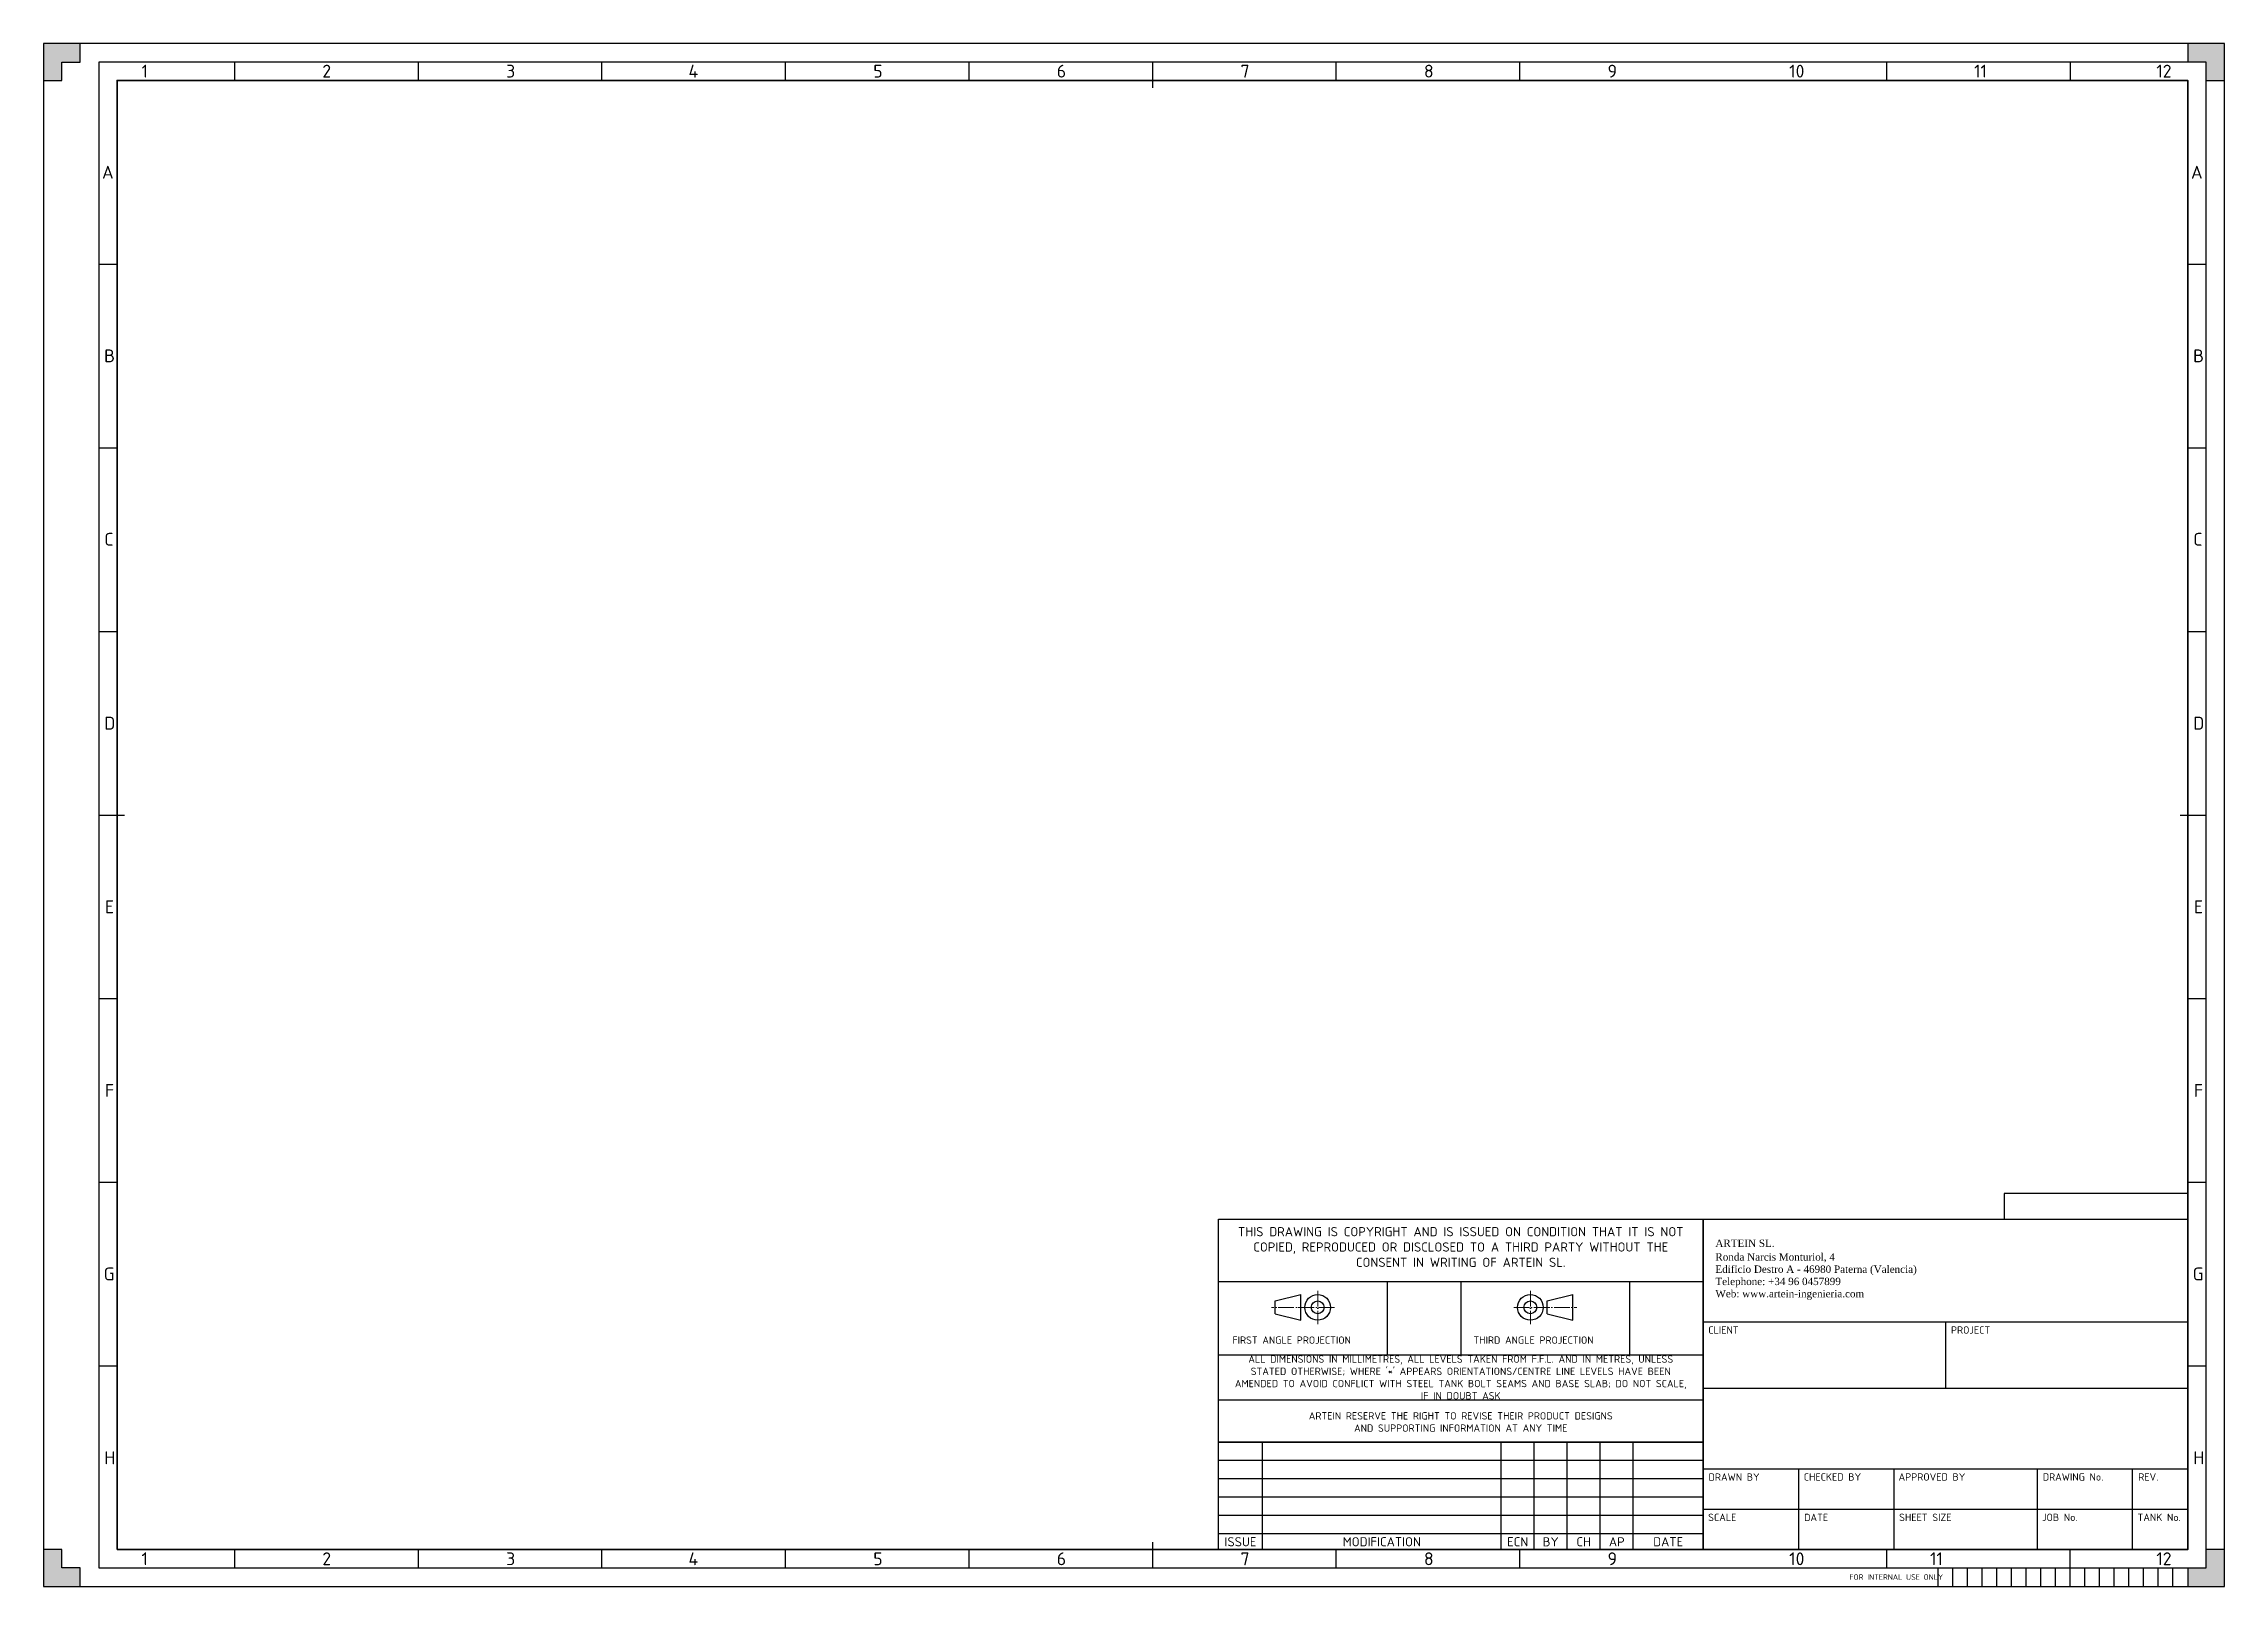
# Model space of a CAD drawing. Header units: millimetres. Extents: x 0 to 594, y 0 to 420.
import ezdxf

# ---------------------------------------------------------------- set-up
doc = ezdxf.new("R2010")
doc.units = ezdxf.units.MM
doc.linetypes.add('Long Dash Dotted', pattern=[11.59, 9.12, -1.14, 0.19, -1.14])
doc.layers.add('X TITLE_FRAME', color=7, linetype='Continuous')
doc.styles.get("Standard").update_dxf_attribs({"font": 'arial.ttf'})
doc.styles.add('TITLE', font='isocpeur.ttf')

# ---------------------------------------------------------------- blocks, each defined once
blk = doc.blocks.new('ARTEIN_TITLE_BLOCK')
for p, q in [((-264, 73), (-132, 73)), ((-218, 73), (-218, 53)), ((-198, 73), (-198, 53)), ((-152, 73), (-152, 53)), ((-132, 62), (0, 62)), ((-66, 62), (-66, 44)), ((-264, 53), (-132, 53)), ((-132, 44), (0, 44)), ((-264, 40.75), (-132, 40.75)), ((-264, 29.28), (-132, 29.28)), ((-264, 0), (-264, 29.28)), ((-132, 29.28), (-263.95, 29.28)), ((-132, 24.28), (-263.95, 24.28)), ((-252, 0), (-252, 29.28)), ((-187, 0), (-187, 29.28)), ((-178, 0), (-178, 29.28)), ((-169, 0), (-169, 29.28)), ((-160, 0), (-160, 29.28)), ((-151, 0), (-151, 29.28)), ((-132.02, 19.28), (-263.98, 19.28)), ((-132, 22), (0, 22)), ((-132, 0), (-132, 22)), ((-106, 22), (-106, 0)), ((-80, 22), (-80, 0)), ((-41, 22), (-41, 0)), ((-15, 0), (-15, 22)), ((-132.05, 14.28), (-264, 14.28)), ((-132.05, 9.28), (-264, 9.28)), ((-132, 11), (0, 11)), ((-132, 4.28), (-264, 4.28))]:
    blk.add_line(p, q)
blk.add_lwpolyline([(0, 90), (0, 97), (-50, 97), (-50, 90)])
for points in [[(-264, 0), (-264, 90), (-132, 90), (-132, 0)], [(-132, 0), (-132, 90), (0, 90), (0, 0)]]:
    blk.add_lwpolyline(points, close=True)
at = {"layer": 'X TITLE_FRAME', "linetype": 'Long Dash Dotted', "lineweight": 18, "ltscale": 0.473684}
for p, q in [((-232.42, 65.95), (-249.57, 65.95)), ((-236.97, 70.5), (-236.97, 61.4)), ((-183.58, 65.95), (-166.42, 65.95)), ((-179.03, 70.5), (-179.03, 61.4))]:
    blk.add_line(p, q, dxfattribs=at)
at = {"layer": 'X TITLE_FRAME'}
for p, q in [((-248.52, 67.7), (-241.52, 69.45)), ((-248.52, 64.2), (-248.52, 67.7)), ((-241.52, 62.45), (-241.52, 69.45)), ((-174.47, 67.7), (-167.47, 69.45)), ((-174.47, 64.2), (-174.47, 67.7)), ((-167.47, 62.45), (-167.47, 69.45)), ((-248.52, 64.2), (-241.52, 62.45)), ((-174.47, 64.2), (-167.47, 62.45))]:
    blk.add_line(p, q, dxfattribs=at)
for centre, radius in [((-236.97, 65.95), 3.5), ((-236.97, 65.95), 1.75), ((-179.03, 65.95), 3.5), ((-179.03, 65.95), 1.75)]:
    blk.add_circle(centre, radius, dxfattribs=at)
at = {"char_height": 2, "attachment_point": 1, "style": 'TITLE'}
for s, insert, width in [('{\\fDutch801 Rm BT|b0|i0|c0|p18;ARTEIN SL.}', (-128.64, 84.41), 110.9766), ('{\\fDutch801 Rm BT|b0|i0|c0|p18;Ronda Narcis Monturiol, 4  \\PEdificio Destro A - 46980 Paterna (Valencia)\\fVerdana|b0|i0|c0|p34;\\P\\fDutch801 Rm BT|b0|i0|c0|p18;Telephone: +34 96 0457899\\PWeb: www.artein-ingenieria.com}', (-128.64, 80.69), 90.4309)]:
    blk.add_mtext(s, dxfattribs=dict(at, insert=insert, width=width))
at = {"layer": 'X TITLE_FRAME', "color": 7, "insert": (-198, 82.39), "char_height": 2.5, "width": 123.3872, "attachment_point": 5, "style": 'TITLE'}
blk.add_mtext('THIS DRAWING IS COPYRIGHT AND IS ISSUED ON CONDITION THAT IT IS NOT COPIED, REPRODUCED OR DISCLOSED TO A THIRD PARTY WITHOUT THE CONSENT IN WRITING OF ARTEIN SL.', dxfattribs=at)
at = {"layer": 'X TITLE_FRAME', "color": 7, "char_height": 2, "attachment_point": 1}
for s, insert in [('\\fISOCPEUR|b0|i0;\\W1.;CLIENT', (-130.57, 60.79)), ('{\\fISOCPEUR|b0|i0|c0|p34;PROJECT}', (-64.47, 60.79)), ('{\\fISOCPEUR|b0|i0|c0|p34;FIRST ANGLE PROJECTION}', (-260.2, 58.04)), ('{\\fISOCPEUR|b0|i0|c0|p34;THIRD ANGLE PROJECTION}', (-194.54, 58.04)), ('\\fISOCPEUR|b0|i0;\\W1.;DRAWN BY', (-130.49, 20.75)), ('\\fISOCPEUR|b0|i0;\\W1.;CHECKED BY', (-104.57, 20.79)), ('\\fISOCPEUR|b0|i0;\\W1.;APPROVED BY', (-78.75, 20.79)), ('{\\fISOCPEUR|b0|i0|c0|p34;DRAWING No.}', (-39.47, 20.79)), ('{\\fISOCPEUR|b0|i0|c0|p34;REV.}', (-13.47, 20.79)), ('\\fISOCPEUR|b0|i0;\\W1.;SCALE', (-130.61, 9.79)), ('\\fISOCPEUR|b0|i0;\\W1.;DATE', (-104.47, 9.75)), ('\\fISOCPEUR|b0|i0;\\W1.;SHEET SIZE', (-78.59, 9.79)), ('\\fISOCPEUR|b0|i0;\\W1.;JOB No.', (-39.65, 9.79)), ('{\\fISOCPEUR|b0|i0|c0|p34;TANK No.}', (-13.65, 9.79))]:
    blk.add_mtext(s, dxfattribs=dict(at, insert=insert))
at = {"layer": 'X TITLE_FRAME', "char_height": 2, "attachment_point": 5, "style": 'TITLE'}
for s, insert, width in [("\\pxsm1;ALL DIMENSIONS IN MILLIMETRES, ALL LEVELS TAKEN FROM F.F.L. AND IN METRES, UNLESS STATED OTHERWISE; WHERE '{\\C1;*}' APPEARS ORIENTATIONS/CENTRE LINE LEVELS HAVE BEEN AMENDED TO AVOID CONFLICT WITH STEEL TANK BOLT SEAMS AND BASE SLAB; DO NOT SCALE, IF IN DOUBT ASK", (-198, 46.88), 125.92), ('\\pxsm1;ARTEIN RESERVE THE RIGHT TO REVISE THEIR PRODUCT DESIGNS AND SUPPORTING INFORMATION AT ANY TIME', (-198, 34.75), 84.214)]:
    blk.add_mtext(s, dxfattribs=dict(at, insert=insert, width=width))
at = {"layer": 'X TITLE_FRAME', "color": 7, "char_height": 2.5, "attachment_point": 5, "style": 'TITLE'}
for s, insert in [('\\fISOCPEUR|b0|i0;\\W1.;ISSUE', (-258, 2.14)), ('\\fISOCPEUR|b0|i0;\\W1.;MODIFICATION', (-219.5, 2.14)), ('\\fISOCPEUR|b0|i0;\\W1.;ECN', (-182.5, 2.14)), ('BY', (-173.5, 2.14)), ('\\fISOCPEUR|b0|i0;\\W1.;CH', (-164.5, 2.14)), ('\\fISOCPEUR|b0|i0;\\W1.;AP', (-155.5, 2.14)), ('\\fISOCPEUR|b0|i0;\\W1.;DATE', (-141.5, 2.14))]:
    blk.add_mtext(s, dxfattribs=dict(at, insert=insert))

msp = doc.modelspace()

# ---------------------------------------------------------------- hatches: boundary and pattern name
at = {"layer": 'X TITLE_FRAME'}
h = msp.add_hatch(color=256, dxfattribs=at)
h.dxf.hatch_style = 1
h.paths.add_polyline_path([(10, 415), (10, 420), (0, 420), (0, 410), (5, 410), (5, 415)])
h.paths.add_polyline_path([(5, 5), (5, 10), (0, 10), (0, 0), (10, 0), (10, 5)])
h.paths.add_polyline_path([(594, 10), (589, 10), (589, 5), (584, 5), (584, 0), (594, 0)])
h.paths.add_polyline_path([(589, 415), (589, 410), (594, 410), (594, 420), (584, 420), (584, 415)])

# ---------------------------------------------------------------- linework, layer by layer
for p, q in [((10, 415), (10, 420)), ((584, 420), (584, 415)), ((0, 410), (5, 410)), ((5, 415), (10, 415)), ((5, 410), (5, 415)), ((52, 415), (52, 410)), ((102, 415), (102, 410)), ((152, 415), (152, 410)), ((202, 415), (202, 410)), ((252, 415), (252, 410)), ((352, 415), (352, 410)), ((402, 415), (402, 410)), ((502, 415), (502, 410)), ((552, 415), (552, 410)), ((589, 410), (594, 410)), ((15, 360), (20, 360)), ((584, 360), (589, 360)), ((15, 310), (20, 310)), ((584, 310), (589, 310)), ((15, 260), (20, 260)), ((584, 260), (589, 260)), ((15, 160), (20, 160)), ((584, 160), (589, 160)), ((15, 110), (20, 110)), ((584, 110), (589, 110)), ((15, 60), (20, 60)), ((584, 60), (589, 60)), ((5, 10), (0, 10)), ((5, 5), (5, 10)), ((52, 10), (52, 5)), ((102, 10), (102, 5)), ((152, 10), (152, 5)), ((202, 10), (202, 5)), ((252, 10), (252, 5)), ((352, 10), (352, 5)), ((402, 10), (402, 5)), ((502, 10), (502, 5)), ((552, 0), (552, 10)), ((594, 10), (589, 10)), ((10, 5), (5, 5)), ((10, 0), (10, 5)), ((516, 0), (516, 5)), ((520, 0), (520, 5)), ((524, 0), (524, 5)), ((528, 0), (528, 5)), ((532, 0), (532, 5)), ((536, 0), (536, 5)), ((540, 0), (540, 5)), ((544, 0), (544, 5)), ((548, 0), (548, 5)), ((556, 0), (556, 5)), ((560, 0), (560, 5)), ((564, 0), (564, 5)), ((568, 0), (568, 5)), ((572, 0), (572, 5)), ((576, 0), (576, 5)), ((580, 0), (580, 5)), ((584, 5), (584, 0))]:
    msp.add_line(p, q, dxfattribs=at)
at = {"layer": 'X TITLE_FRAME', "lineweight": 25}
for p, q in [((302, 415), (302, 408)), ((15, 210), (22, 210)), ((582, 210), (589, 210)), ((302, 12), (302, 5))]:
    msp.add_line(p, q, dxfattribs=at)
at = {"layer": 'X TITLE_FRAME'}
for points in [[(594, 0), (594, 420), (0, 420), (0, 0)], [(589, 415), (15, 415), (15, 5), (589, 5)]]:
    msp.add_lwpolyline(points, close=True, dxfattribs=at)
at = {"layer": 'X TITLE_FRAME', "linetype": 'Continuous', "lineweight": 30}
msp.add_lwpolyline([(20, 10), (584, 10), (584, 410), (20, 410)], close=True, dxfattribs=at)

# ---------------------------------------------------------------- block references
msp.add_blockref('ARTEIN_TITLE_BLOCK', (584, 10))

# ---------------------------------------------------------------- texts
at = {"layer": 'X TITLE_FRAME', "color": 7, "attachment_point": 1}
for s, insert, char_height in [('\\fISOCPEUR|b0|i0;\\W1.;1', (26.68, 414.26), 3.5), ('\\fISOCPEUR|b0|i0;\\W1.;2', (75.92, 414.26), 3.5), ('\\fISOCPEUR|b0|i0;\\W1.;3', (125.99, 414.26), 3.5), ('\\fISOCPEUR|b0|i0;\\W1.;4', (175.66, 414.25), 3.5), ('\\fISOCPEUR|b0|i0;\\W1.;5', (225.99, 414.25), 3.5), ('\\fISOCPEUR|b0|i0;\\W1.;6', (275.97, 414.26), 3.5), ('\\fISOCPEUR|b0|i0;\\W1.;7', (326.02, 414.25), 3.5), ('\\fISOCPEUR|b0|i0;\\W1.;8', (375.98, 414.26), 3.5), ('\\fISOCPEUR|b0|i0;\\W1.;9', (425.99, 414.26), 3.5), ('\\fISOCPEUR|b0|i0;\\W1.;10', (475.46, 414.26), 3.5), ('\\fISOCPEUR|b0|i0;\\W1.;11', (525.81, 414.26), 3.5), ('\\fISOCPEUR|b0|i0;\\W1.;12', (575.46, 414.26), 3.5), ('\\fISOCPEUR|b0|i0;\\W1.;A', (15.92, 386.75), 3.5), ('\\fISOCPEUR|b0|i0;\\W1.;A', (584.92, 386.75), 3.5), ('\\fISOCPEUR|b0|i0;\\W1.;B', (16.48, 336.75), 3.5), ('\\fISOCPEUR|b0|i0;\\W1.;B', (585.48, 336.75), 3.5), ('\\fISOCPEUR|b0|i0;\\W1.;C', (16.53, 286.81), 3.5), ('\\fISOCPEUR|b0|i0;\\W1.;C', (585.53, 286.81), 3.5), ('\\fISOCPEUR|b0|i0;\\W1.;D', (16.49, 236.75), 3.5), ('\\fISOCPEUR|b0|i0;\\W1.;D', (585.49, 236.75), 3.5), ('\\fISOCPEUR|b0|i0;\\W1.;E', (16.68, 186.75), 3.5), ('\\fISOCPEUR|b0|i0;\\W1.;E', (585.68, 186.75), 3.5), ('\\fISOCPEUR|b0|i0;\\W1.;F', (16.7, 136.75), 3.5), ('\\fISOCPEUR|b0|i0;\\W1.;F', (585.7, 136.75), 3.5), ('\\fISOCPEUR|b0|i0;\\W1.;G', (16.37, 86.81), 3.5), ('\\fISOCPEUR|b0|i0;\\W1.;G', (585.37, 86.81), 3.5), ('\\fISOCPEUR|b0|i0;\\W1.;H', (16.51, 36.75), 3.5), ('\\fISOCPEUR|b0|i0;\\W1.;H', (585.51, 36.75), 3.5), ('\\fISOCPEUR|b0|i0;\\W1.;1', (26.68, 9.26), 3.5), ('\\fISOCPEUR|b0|i0;\\W1.;2', (75.92, 9.26), 3.5), ('\\fISOCPEUR|b0|i0;\\W1.;3', (125.99, 9.26), 3.5), ('\\fISOCPEUR|b0|i0;\\W1.;4', (175.66, 9.25), 3.5), ('\\fISOCPEUR|b0|i0;\\W1.;5', (225.99, 9.25), 3.5), ('\\fISOCPEUR|b0|i0;\\W1.;6', (275.97, 9.26), 3.5), ('\\fISOCPEUR|b0|i0;\\W1.;7', (326.02, 9.25), 3.5), ('\\fISOCPEUR|b0|i0;\\W1.;8', (375.98, 9.26), 3.5), ('\\fISOCPEUR|b0|i0;\\W1.;9', (425.99, 9.26), 3.5), ('\\fISOCPEUR|b0|i0;\\W1.;10', (475.46, 9.26), 3.5), ('\\fISOCPEUR|b0|i0;\\W1.;11', (513.81, 9.26), 3.5), ('\\fISOCPEUR|b0|i0;\\W1.;12', (575.46, 9.26), 3.5), ('\\fISOCPEUR|b0|i0;\\W1.;FOR INTERNAL USE ONLY', (491.86, 3.28), 1.4986)]:
    msp.add_mtext(s, dxfattribs=dict(at, insert=insert, char_height=char_height))

doc.saveas('drawing.dxf')
